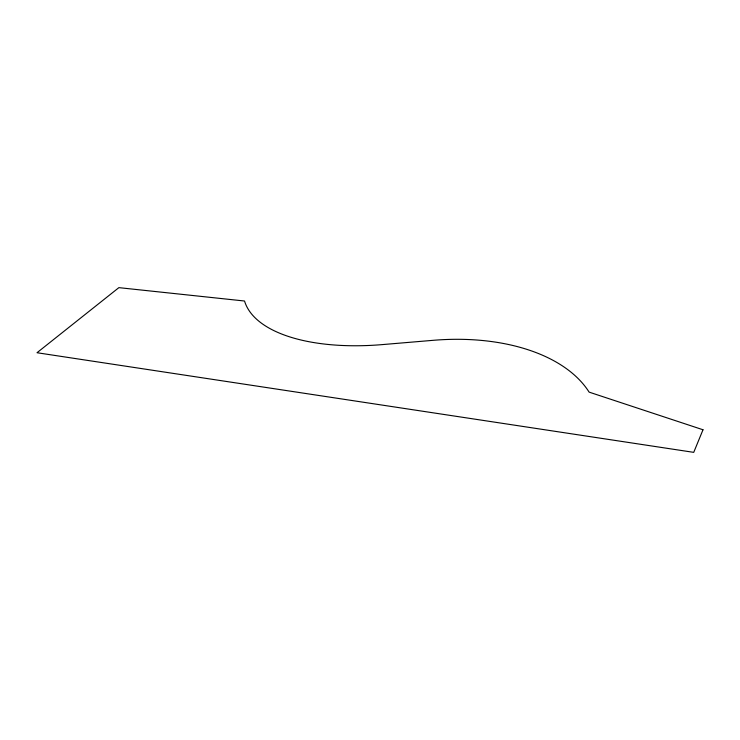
<?xml version="1.0" encoding="UTF-8"?>
<svg xmlns="http://www.w3.org/2000/svg" width="740" height="740" viewBox="0 0 740 740"><rect width="100%" height="100%" fill="white"/><g stroke="black" fill="none" stroke-linecap="round" stroke-linejoin="round"><path stroke-width="1.11" d="M703 429.764L693.732 452.353L37 352.73L118.872 287.647L244.542 301.014A162.328 72.983 -10.4 0 0 382.45 344.59L433.316 340.308A176.018 103.35 -9.9 0 1 589.114 392.126L703 429.764"/></g></svg>
